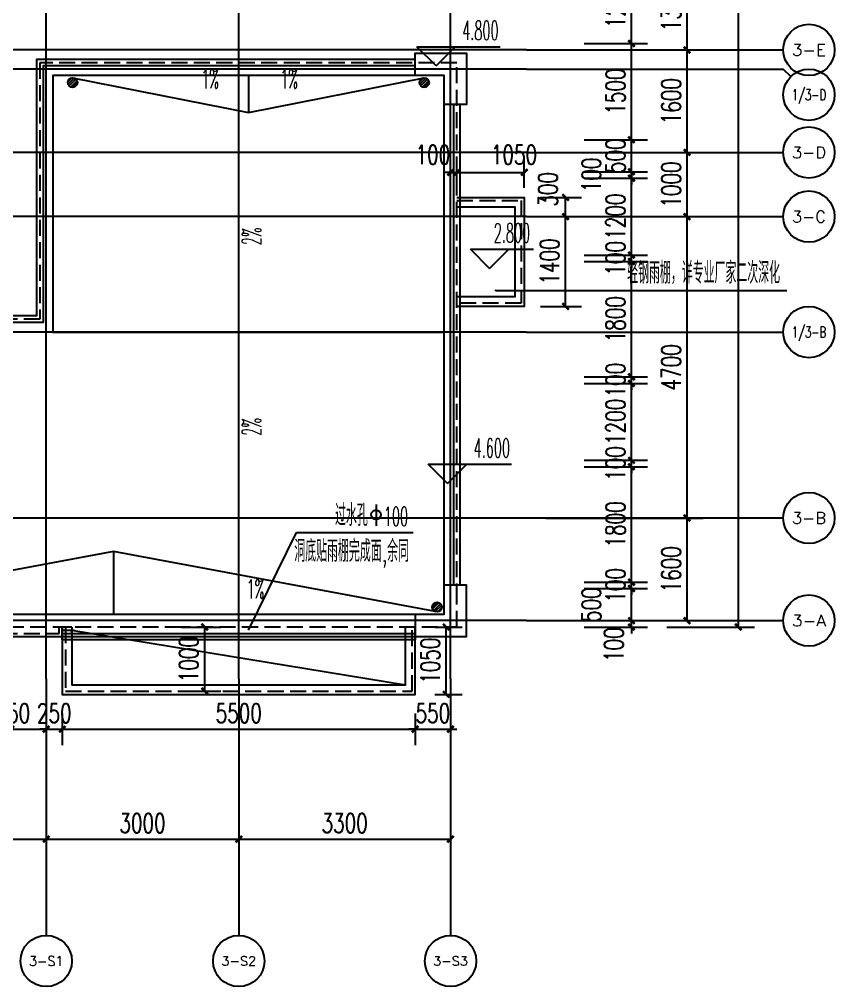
# Model space of a CAD drawing. Extents: x -59851 to 653804, y -249523 to 437614.
# Drawn here: x 7667 to 20372, y 130380 to 145464 of the extents above; entities that cross this region are included whole.
import ezdxf
from ezdxf.enums import TextEntityAlignment as Align

# ---------------------------------------------------------------- set-up
doc = ezdxf.new("R2010")
doc.units = 0
doc.header["$LTSCALE"] = 1000
doc.header["$MEASUREMENT"] = 0
doc.linetypes.add('DASH', pattern=[0.35, 0.25, -0.1])
for name, color, linetype in [('A-ROOF', 7, 'Continuous'), ('A-外装饰线脚', 7, 'Continuous'), ('A-第三道尺寸线', 105, 'Continuous'), ('A-雨棚', 153, 'Continuous'), ('AXIS', 3, 'Continuous'), ('AXIS_TEXT', 7, 'Continuous'), ('DIM_ELEV', 3, 'Continuous'), ('DIM_LEAD', 3, 'Continuous'), ('DIM_SYMB', 3, 'Continuous'), ('DOTE', 16, 'Continuous'), ('NL', 5, 'Continuous'), ('PUB_TEXT', 7, 'Continuous'), ('ys', 154, 'Continuous')]:
    doc.layers.add(name, color=color, linetype=linetype)
doc.styles.add('_TCH_AXIS', font='COMPLEX', dxfattribs={"bigfont": 'GBCBIG'})
doc.styles.add('_TCH_DIM', font='SIMPLEX.shx', dxfattribs={"width": 0.7, "bigfont": 'GBCBIG.shx'})
doc.styles.add('_TCH_DIM_T3', font='SIMPLEX.shx', dxfattribs={"width": 0.705882, "bigfont": 'GBCBIG.shx'})
doc.styles.add('COMPLEX', font='COMPLEX')
doc.dimstyles.new('_TCH_ARCH&&100', dxfattribs={"dimtxt": 297.5, "dimasz": 100, "dimexe": 250, "dimexo": 300, "dimgap": 100, "dimtad": 1, "dimdec": 0, "dimzin": 0, "dimdsep": 46, "dimtxsty": '_TCH_DIM_T3', "dimblk": 'ARCHTICK', "dimcen": 0.09, "dimclrt": 7, "dimazin": 2, "dimtfac": 1, "dimtdec": 0, "dimtix": 1, "dimtmove": 2, "dimatfit": 3, "dimfxl": 0, "dimtolj": 1, "dimtzin": 0, "dimarcsym": 0})

# ---------------------------------------------------------------- blocks, each defined once
blk = doc.blocks.new('zhouxianshouceng0329')
at = {"layer": 'DOTE'}
for p, q in [((8086, 194580), (8086, 218959)), ((11086, 194580), (11086, 218959)), ((14386, 194580), (14386, 218959)), ((15572, 204388), (-10114, 204388)), ((15572, 204088), (3886, 204088)), ((15572, 202788), (-44989, 202788)), ((15572, 201788), (286, 201788)), ((15572, 199988), (3886, 199988)), ((15572, 197088), (-44989, 197088)), ((15572, 195488), (-44989, 195488))]:
    blk.add_line(p, q, dxfattribs=at)
blk = doc.blocks.new('_LV13')
at = {"color": 0}
for p, q in [((-0.07, 0.49), (-0.49, 0.07)), ((0.18, 0.47), (-0.47, -0.18)), ((0.35, 0.35), (-0.35, -0.35)), ((0.47, 0.18), (-0.18, -0.47)), ((0.49, -0.07), (0.07, -0.49))]:
    blk.add_line(p, q, dxfattribs=at)
blk.add_circle((0, 0), 0.5)
blk = doc.blocks.new('_ArchTick')
at = {"color": 0, "linetype": 'ByBlock', "const_width": 0.4}
blk.add_lwpolyline([(-0.5, -0.5), (0.5, 0.5)], dxfattribs=at)
blk = doc.blocks.new('*D1544')
at = {"layer": 'A-第三道尺寸线', "color": 0, "lineweight": -2, "transparency": 16777216}
for p, q in [((14486, 142838), (14486, 143328)), ((15536, 142838), (15536, 143328)), ((14486, 143078), (15536, 143078))]:
    blk.add_line(p, q, dxfattribs=at)
at = {"layer": 'Defpoints', "color": 0, "transparency": 16777216}
for p in [(15536, 143078), (14486, 142538), (15536, 142538)]:
    blk.add_point(p, dxfattribs=at)
at = {"layer": 'A-第三道尺寸线', "color": 0, "lineweight": -2, "transparency": 16777216, "xscale": 100, "yscale": 100, "zscale": 100, "rotation": 180}
blk.add_blockref('_ArchTick', (14486, 143078), dxfattribs=at)
at = {"layer": 'A-第三道尺寸线', "color": 0, "lineweight": -2, "transparency": 16777216, "xscale": 100, "yscale": 100, "zscale": 100}
blk.add_blockref('_ArchTick', (15536, 143078), dxfattribs=at)
at = {"layer": 'A-第三道尺寸线', "color": 7, "transparency": 16777216, "insert": (15375, 143353), "char_height": 297.5, "attachment_point": 5, "style": '_TCH_DIM_T3'}
blk.add_mtext('\\A1;1050', dxfattribs=at)
blk = doc.blocks.new('*D1545')
at = {"layer": 'A-第三道尺寸线', "color": 0, "lineweight": -2, "transparency": 16777216}
for p, q in [((14386, 142838), (14386, 143328)), ((14486, 142838), (14486, 143328)), ((14386, 143078), (14286, 143078)), ((14386, 143078), (14486, 143078)), ((14486, 143078), (14586, 143078))]:
    blk.add_line(p, q, dxfattribs=at)
at = {"layer": 'Defpoints', "color": 0, "transparency": 16777216}
for p in [(14486, 143078), (14386, 142538), (14486, 142538)]:
    blk.add_point(p, dxfattribs=at)
at = {"layer": 'A-第三道尺寸线', "color": 0, "lineweight": -2, "transparency": 16777216, "xscale": 100, "yscale": 100, "zscale": 100}
blk.add_blockref('_ArchTick', (14386, 143078), dxfattribs=at)
at = {"layer": 'A-第三道尺寸线', "color": 0, "lineweight": -2, "transparency": 16777216, "xscale": 100, "yscale": 100, "zscale": 100, "rotation": 180}
blk.add_blockref('_ArchTick', (14486, 143078), dxfattribs=at)
at = {"layer": 'A-第三道尺寸线', "color": 7, "transparency": 16777216, "insert": (14111, 143353), "char_height": 297.5, "attachment_point": 5, "style": '_TCH_DIM_T3'}
blk.add_mtext('\\A1;100', dxfattribs=at)
blk = doc.blocks.new('*D1546')
at = {"layer": 'A-第三道尺寸线', "color": 0, "lineweight": -2, "transparency": 16777216}
for p, q in [((15786, 142688), (16429, 142688)), ((16179, 142388), (16179, 142688)), ((15786, 142388), (16429, 142388))]:
    blk.add_line(p, q, dxfattribs=at)
at = {"layer": 'Defpoints', "color": 0, "transparency": 16777216}
for p in [(15486, 142688), (16179, 142688), (15486, 142388)]:
    blk.add_point(p, dxfattribs=at)
at = {"layer": 'A-第三道尺寸线', "color": 0, "lineweight": -2, "transparency": 16777216, "xscale": 100, "yscale": 100, "zscale": 100}
for p, rotation in [((16179, 142688), 90), ((16179, 142388), 270)]:
    blk.add_blockref('_ArchTick', p, dxfattribs=dict(at, rotation=rotation))
at = {"layer": 'A-第三道尺寸线', "color": 7, "transparency": 16777216, "insert": (15904, 142813), "char_height": 297.5, "attachment_point": 5, "rotation": 90, "style": '_TCH_DIM_T3'}
blk.add_mtext('\\A1;300', dxfattribs=at)
blk = doc.blocks.new('*D1547')
at = {"layer": 'A-第三道尺寸线', "color": 0, "lineweight": -2, "transparency": 16777216}
for p, q in [((15786, 142388), (16429, 142388)), ((16179, 140988), (16179, 142388)), ((15786, 140988), (16429, 140988))]:
    blk.add_line(p, q, dxfattribs=at)
at = {"layer": 'Defpoints', "color": 0, "transparency": 16777216}
for p in [(15486, 142388), (16179, 142388), (15486, 140988)]:
    blk.add_point(p, dxfattribs=at)
at = {"layer": 'A-第三道尺寸线', "color": 0, "lineweight": -2, "transparency": 16777216, "xscale": 100, "yscale": 100, "zscale": 100}
for p, rotation in [((16179, 142388), 90), ((16179, 140988), 270)]:
    blk.add_blockref('_ArchTick', p, dxfattribs=dict(at, rotation=rotation))
at = {"layer": 'A-第三道尺寸线', "color": 7, "transparency": 16777216, "insert": (15930, 141688), "char_height": 297.5, "attachment_point": 5, "rotation": 90, "style": '_TCH_DIM_T3'}
blk.add_mtext('\\A1;1400', dxfattribs=at)
blk = doc.blocks.new('*D1550')
at = {"layer": 'A-第三道尺寸线', "color": 0, "lineweight": -2, "transparency": 16777216}
for p, q in [((10186, 135988), (10805, 135988)), ((10555, 134988), (10555, 135988)), ((10186, 134988), (10805, 134988))]:
    blk.add_line(p, q, dxfattribs=at)
at = {"layer": 'Defpoints', "color": 0, "transparency": 16777216}
for p in [(9886, 135988), (10555, 135988), (9886, 134988)]:
    blk.add_point(p, dxfattribs=at)
at = {"layer": 'A-第三道尺寸线', "color": 0, "lineweight": -2, "transparency": 16777216, "xscale": 100, "yscale": 100, "zscale": 100}
for p, rotation in [((10555, 135988), 90), ((10555, 134988), 270)]:
    blk.add_blockref('_ArchTick', p, dxfattribs=dict(at, rotation=rotation))
at = {"layer": 'A-第三道尺寸线', "color": 7, "transparency": 16777216, "insert": (10307, 135488), "char_height": 297.5, "attachment_point": 5, "rotation": 90, "style": '_TCH_DIM_T3'}
blk.add_mtext('\\A1;1000', dxfattribs=at)
blk = doc.blocks.new('*D1551')
at = {"layer": 'A-第三道尺寸线', "color": 0, "lineweight": -2, "transparency": 16777216}
for p, q in [((14144, 135988), (14569, 135988)), ((14319, 134938), (14319, 135988)), ((14144, 134938), (14569, 134938))]:
    blk.add_line(p, q, dxfattribs=at)
at = {"layer": 'Defpoints', "color": 0, "transparency": 16777216}
for p in [(13844, 135988), (14319, 135988), (13844, 134938)]:
    blk.add_point(p, dxfattribs=at)
at = {"layer": 'A-第三道尺寸线', "color": 0, "lineweight": -2, "transparency": 16777216, "xscale": 100, "yscale": 100, "zscale": 100}
for p, rotation in [((14319, 135988), 90), ((14319, 134938), 270)]:
    blk.add_blockref('_ArchTick', p, dxfattribs=dict(at, rotation=rotation))
at = {"layer": 'A-第三道尺寸线', "color": 7, "transparency": 16777216, "insert": (14070, 135463), "char_height": 297.5, "attachment_point": 5, "rotation": 90, "style": '_TCH_DIM_T3'}
blk.add_mtext('\\A1;1050', dxfattribs=at)
blk = doc.blocks.new('*D1573')
at = {"layer": 'A-第三道尺寸线', "color": 0, "lineweight": -2, "transparency": 16777216}
for p, q in [((7536, 134638), (7536, 134145)), ((8086, 134638), (8086, 134145)), ((7536, 134395), (8086, 134395))]:
    blk.add_line(p, q, dxfattribs=at)
at = {"layer": 'Defpoints', "color": 0, "transparency": 16777216}
for p in [(7536, 134938), (8086, 134938), (8086, 134395)]:
    blk.add_point(p, dxfattribs=at)
at = {"layer": 'A-第三道尺寸线', "color": 0, "lineweight": -2, "transparency": 16777216, "xscale": 100, "yscale": 100, "zscale": 100, "rotation": 180}
blk.add_blockref('_ArchTick', (7536, 134395), dxfattribs=at)
at = {"layer": 'A-第三道尺寸线', "color": 0, "lineweight": -2, "transparency": 16777216, "xscale": 100, "yscale": 100, "zscale": 100}
blk.add_blockref('_ArchTick', (8086, 134395), dxfattribs=at)
at = {"layer": 'A-第三道尺寸线', "color": 7, "transparency": 16777216, "insert": (7565, 134644), "char_height": 297.5, "attachment_point": 5, "style": '_TCH_DIM_T3'}
blk.add_mtext('\\A1;550', dxfattribs=at)
blk = doc.blocks.new('*D1574')
at = {"layer": 'A-第三道尺寸线', "color": 0, "lineweight": -2, "transparency": 16777216}
for p, q in [((8086, 134638), (8086, 134145)), ((8336, 134638), (8336, 134145)), ((8086, 134395), (7986, 134395)), ((8086, 134395), (8336, 134395)), ((8336, 134395), (8436, 134395))]:
    blk.add_line(p, q, dxfattribs=at)
at = {"layer": 'Defpoints', "color": 0, "transparency": 16777216}
for p in [(8086, 134938), (8336, 134938), (8336, 134395)]:
    blk.add_point(p, dxfattribs=at)
at = {"layer": 'A-第三道尺寸线', "color": 0, "lineweight": -2, "transparency": 16777216, "xscale": 100, "yscale": 100, "zscale": 100}
blk.add_blockref('_ArchTick', (8086, 134395), dxfattribs=at)
at = {"layer": 'A-第三道尺寸线', "color": 0, "lineweight": -2, "transparency": 16777216, "xscale": 100, "yscale": 100, "zscale": 100, "rotation": 180}
blk.add_blockref('_ArchTick', (8336, 134395), dxfattribs=at)
at = {"layer": 'A-第三道尺寸线', "color": 7, "transparency": 16777216, "insert": (8211, 134644), "char_height": 297.5, "attachment_point": 5, "style": '_TCH_DIM_T3'}
blk.add_mtext('\\A1;250', dxfattribs=at)
blk = doc.blocks.new('*D1575')
at = {"layer": 'A-第三道尺寸线', "color": 0, "lineweight": -2, "transparency": 16777216}
for p, q in [((8336, 134638), (8336, 134145)), ((13836, 134638), (13836, 134145)), ((8336, 134395), (13836, 134395))]:
    blk.add_line(p, q, dxfattribs=at)
at = {"layer": 'Defpoints', "color": 0, "transparency": 16777216}
for p in [(8336, 134938), (13836, 134938), (13836, 134395)]:
    blk.add_point(p, dxfattribs=at)
at = {"layer": 'A-第三道尺寸线', "color": 0, "lineweight": -2, "transparency": 16777216, "xscale": 100, "yscale": 100, "zscale": 100, "rotation": 180}
blk.add_blockref('_ArchTick', (8336, 134395), dxfattribs=at)
at = {"layer": 'A-第三道尺寸线', "color": 0, "lineweight": -2, "transparency": 16777216, "xscale": 100, "yscale": 100, "zscale": 100}
blk.add_blockref('_ArchTick', (13836, 134395), dxfattribs=at)
at = {"layer": 'A-第三道尺寸线', "color": 7, "transparency": 16777216, "insert": (11086, 134644), "char_height": 297.5, "attachment_point": 5, "style": '_TCH_DIM_T3'}
blk.add_mtext('\\A1;5500', dxfattribs=at)
blk = doc.blocks.new('*D1576')
at = {"layer": 'A-第三道尺寸线', "color": 0, "lineweight": -2, "transparency": 16777216}
for p, q in [((13836, 134638), (13836, 134145)), ((14386, 134638), (14386, 134145)), ((13836, 134395), (13736, 134395)), ((13836, 134395), (14386, 134395)), ((14386, 134395), (14486, 134395))]:
    blk.add_line(p, q, dxfattribs=at)
at = {"layer": 'Defpoints', "color": 0, "transparency": 16777216}
for p in [(13836, 134938), (14386, 134938), (14386, 134395)]:
    blk.add_point(p, dxfattribs=at)
at = {"layer": 'A-第三道尺寸线', "color": 0, "lineweight": -2, "transparency": 16777216, "xscale": 100, "yscale": 100, "zscale": 100}
blk.add_blockref('_ArchTick', (13836, 134395), dxfattribs=at)
at = {"layer": 'A-第三道尺寸线', "color": 0, "lineweight": -2, "transparency": 16777216, "xscale": 100, "yscale": 100, "zscale": 100, "rotation": 180}
blk.add_blockref('_ArchTick', (14386, 134395), dxfattribs=at)
at = {"layer": 'A-第三道尺寸线', "color": 7, "transparency": 16777216, "insert": (14111, 134644), "char_height": 297.5, "attachment_point": 5, "style": '_TCH_DIM_T3'}
blk.add_mtext('\\A1;550', dxfattribs=at)
blk = doc.blocks.new('*D2758')
at = {"layer": 'A-第三道尺寸线', "color": 0, "lineweight": -2, "transparency": 16777216}
for p, q in [((16469, 146288), (17456, 146288)), ((17206, 145088), (17206, 146288)), ((16469, 145088), (17456, 145088))]:
    blk.add_line(p, q, dxfattribs=at)
at = {"layer": 'Defpoints', "color": 0, "transparency": 16777216}
for p in [(16169, 146288), (17206, 146288), (16169, 145088)]:
    blk.add_point(p, dxfattribs=at)
at = {"layer": 'A-第三道尺寸线', "color": 0, "lineweight": -2, "transparency": 16777216, "xscale": 100, "yscale": 100, "zscale": 100}
for p, rotation in [((17206, 146288), 90), ((17206, 145088), 270)]:
    blk.add_blockref('_ArchTick', p, dxfattribs=dict(at, rotation=rotation))
at = {"layer": 'A-第三道尺寸线', "color": 7, "transparency": 16777216, "insert": (16957, 145688), "char_height": 297.5, "attachment_point": 5, "rotation": 90, "style": '_TCH_DIM_T3'}
blk.add_mtext('\\A1;1200', dxfattribs=at)
blk = doc.blocks.new('*D2759')
at = {"layer": 'A-第三道尺寸线', "color": 0, "lineweight": -2, "transparency": 16777216}
for p, q in [((16469, 145088), (17456, 145088)), ((17206, 143588), (17206, 145088)), ((16469, 143588), (17456, 143588))]:
    blk.add_line(p, q, dxfattribs=at)
at = {"layer": 'Defpoints', "color": 0, "transparency": 16777216}
for p in [(16169, 145088), (17206, 145088), (16169, 143588)]:
    blk.add_point(p, dxfattribs=at)
at = {"layer": 'A-第三道尺寸线', "color": 0, "lineweight": -2, "transparency": 16777216, "xscale": 100, "yscale": 100, "zscale": 100}
for p, rotation in [((17206, 145088), 90), ((17206, 143588), 270)]:
    blk.add_blockref('_ArchTick', p, dxfattribs=dict(at, rotation=rotation))
at = {"layer": 'A-第三道尺寸线', "color": 7, "transparency": 16777216, "insert": (16957, 144338), "char_height": 297.5, "attachment_point": 5, "rotation": 90, "style": '_TCH_DIM_T3'}
blk.add_mtext('\\A1;1500', dxfattribs=at)
blk = doc.blocks.new('*D2760')
at = {"layer": 'A-第三道尺寸线', "color": 0, "lineweight": -2, "transparency": 16777216}
for p, q in [((17206, 143588), (17206, 143688)), ((16469, 143588), (17456, 143588)), ((17206, 143088), (17206, 143588)), ((16469, 143088), (17456, 143088)), ((17206, 143088), (17206, 142988))]:
    blk.add_line(p, q, dxfattribs=at)
at = {"layer": 'Defpoints', "color": 0, "transparency": 16777216}
for p in [(16169, 143588), (17206, 143588), (16169, 143088)]:
    blk.add_point(p, dxfattribs=at)
at = {"layer": 'A-第三道尺寸线', "color": 0, "lineweight": -2, "transparency": 16777216, "xscale": 100, "yscale": 100, "zscale": 100}
for p, rotation in [((17206, 143588), 270), ((17206, 143088), 90)]:
    blk.add_blockref('_ArchTick', p, dxfattribs=dict(at, rotation=rotation))
at = {"layer": 'A-第三道尺寸线', "color": 7, "transparency": 16777216, "insert": (16957, 143338), "char_height": 297.5, "attachment_point": 5, "rotation": 90, "style": '_TCH_DIM_T3'}
blk.add_mtext('\\A1;500', dxfattribs=at)
blk = doc.blocks.new('*D2761')
at = {"layer": 'A-第三道尺寸线', "color": 0, "lineweight": -2, "transparency": 16777216}
for p, q in [((17206, 143088), (17206, 143188)), ((16469, 143088), (17456, 143088)), ((17206, 142988), (17206, 143088)), ((16469, 142988), (17456, 142988)), ((17206, 142988), (17206, 142888))]:
    blk.add_line(p, q, dxfattribs=at)
at = {"layer": 'Defpoints', "color": 0, "transparency": 16777216}
for p in [(16169, 143088), (17206, 143088), (16169, 142988)]:
    blk.add_point(p, dxfattribs=at)
at = {"layer": 'A-第三道尺寸线', "color": 0, "lineweight": -2, "transparency": 16777216, "xscale": 100, "yscale": 100, "zscale": 100}
for p, rotation in [((17206, 143088), 270), ((17206, 142988), 90)]:
    blk.add_blockref('_ArchTick', p, dxfattribs=dict(at, rotation=rotation))
at = {"layer": 'A-第三道尺寸线', "color": 7, "transparency": 16777216, "insert": (16581, 143038), "char_height": 297.5, "attachment_point": 5, "rotation": 90, "style": '_TCH_DIM_T3'}
blk.add_mtext('\\A1;100', dxfattribs=at)
blk = doc.blocks.new('*D2762')
at = {"layer": 'A-第三道尺寸线', "color": 0, "lineweight": -2, "transparency": 16777216}
for p, q in [((16469, 142988), (17456, 142988)), ((17206, 141788), (17206, 142988)), ((16469, 141788), (17456, 141788))]:
    blk.add_line(p, q, dxfattribs=at)
at = {"layer": 'Defpoints', "color": 0, "transparency": 16777216}
for p in [(16169, 142988), (17206, 142988), (16169, 141788)]:
    blk.add_point(p, dxfattribs=at)
at = {"layer": 'A-第三道尺寸线', "color": 0, "lineweight": -2, "transparency": 16777216, "xscale": 100, "yscale": 100, "zscale": 100}
for p, rotation in [((17206, 142988), 90), ((17206, 141788), 270)]:
    blk.add_blockref('_ArchTick', p, dxfattribs=dict(at, rotation=rotation))
at = {"layer": 'A-第三道尺寸线', "color": 7, "transparency": 16777216, "insert": (16957, 142388), "char_height": 297.5, "attachment_point": 5, "rotation": 90, "style": '_TCH_DIM_T3'}
blk.add_mtext('\\A1;1200', dxfattribs=at)
blk = doc.blocks.new('*D2763')
at = {"layer": 'A-第三道尺寸线', "color": 0, "lineweight": -2, "transparency": 16777216}
for p, q in [((17206, 141788), (17206, 141888)), ((16469, 141788), (17456, 141788)), ((16469, 141688), (17456, 141688)), ((17206, 141688), (17206, 141788)), ((17206, 141688), (17206, 141588))]:
    blk.add_line(p, q, dxfattribs=at)
at = {"layer": 'Defpoints', "color": 0, "transparency": 16777216}
for p in [(16169, 141788), (16169, 141688), (17206, 141788)]:
    blk.add_point(p, dxfattribs=at)
at = {"layer": 'A-第三道尺寸线', "color": 0, "lineweight": -2, "transparency": 16777216, "xscale": 100, "yscale": 100, "zscale": 100}
for p, rotation in [((17206, 141788), 270), ((17206, 141688), 90)]:
    blk.add_blockref('_ArchTick', p, dxfattribs=dict(at, rotation=rotation))
at = {"layer": 'A-第三道尺寸线', "color": 7, "transparency": 16777216, "insert": (16957, 141738), "char_height": 297.5, "attachment_point": 5, "rotation": 90, "style": '_TCH_DIM_T3'}
blk.add_mtext('\\A1;100', dxfattribs=at)
blk = doc.blocks.new('*D2764')
at = {"layer": 'A-第三道尺寸线', "color": 0, "lineweight": -2, "transparency": 16777216}
for p, q in [((16469, 141688), (17456, 141688)), ((17206, 139888), (17206, 141688)), ((16469, 139888), (17456, 139888))]:
    blk.add_line(p, q, dxfattribs=at)
at = {"layer": 'Defpoints', "color": 0, "transparency": 16777216}
for p in [(16169, 141688), (17206, 141688), (16169, 139888)]:
    blk.add_point(p, dxfattribs=at)
at = {"layer": 'A-第三道尺寸线', "color": 0, "lineweight": -2, "transparency": 16777216, "xscale": 100, "yscale": 100, "zscale": 100}
for p, rotation in [((17206, 141688), 90), ((17206, 139888), 270)]:
    blk.add_blockref('_ArchTick', p, dxfattribs=dict(at, rotation=rotation))
at = {"layer": 'A-第三道尺寸线', "color": 7, "transparency": 16777216, "insert": (16957, 140788), "char_height": 297.5, "attachment_point": 5, "rotation": 90, "style": '_TCH_DIM_T3'}
blk.add_mtext('\\A1;1800', dxfattribs=at)
blk = doc.blocks.new('*D2765')
at = {"layer": 'A-第三道尺寸线', "color": 0, "lineweight": -2, "transparency": 16777216}
for p, q in [((17206, 139888), (17206, 139988)), ((16469, 139888), (17456, 139888)), ((17206, 139788), (17206, 139888)), ((16469, 139788), (17456, 139788)), ((17206, 139788), (17206, 139688))]:
    blk.add_line(p, q, dxfattribs=at)
at = {"layer": 'Defpoints', "color": 0, "transparency": 16777216}
for p in [(16169, 139888), (17206, 139888), (16169, 139788)]:
    blk.add_point(p, dxfattribs=at)
at = {"layer": 'A-第三道尺寸线', "color": 0, "lineweight": -2, "transparency": 16777216, "xscale": 100, "yscale": 100, "zscale": 100}
for p, rotation in [((17206, 139888), 270), ((17206, 139788), 90)]:
    blk.add_blockref('_ArchTick', p, dxfattribs=dict(at, rotation=rotation))
at = {"layer": 'A-第三道尺寸线', "color": 7, "transparency": 16777216, "insert": (16957, 139838), "char_height": 297.5, "attachment_point": 5, "rotation": 90, "style": '_TCH_DIM_T3'}
blk.add_mtext('\\A1;100', dxfattribs=at)
blk = doc.blocks.new('*D2766')
at = {"layer": 'A-第三道尺寸线', "color": 0, "lineweight": -2, "transparency": 16777216}
for p, q in [((16469, 139788), (17456, 139788)), ((17206, 138588), (17206, 139788)), ((16469, 138588), (17456, 138588))]:
    blk.add_line(p, q, dxfattribs=at)
at = {"layer": 'Defpoints', "color": 0, "transparency": 16777216}
for p in [(16169, 139788), (17206, 139788), (16169, 138588)]:
    blk.add_point(p, dxfattribs=at)
at = {"layer": 'A-第三道尺寸线', "color": 0, "lineweight": -2, "transparency": 16777216, "xscale": 100, "yscale": 100, "zscale": 100}
for p, rotation in [((17206, 139788), 90), ((17206, 138588), 270)]:
    blk.add_blockref('_ArchTick', p, dxfattribs=dict(at, rotation=rotation))
at = {"layer": 'A-第三道尺寸线', "color": 7, "transparency": 16777216, "insert": (16957, 139188), "char_height": 297.5, "attachment_point": 5, "rotation": 90, "style": '_TCH_DIM_T3'}
blk.add_mtext('\\A1;1200', dxfattribs=at)
blk = doc.blocks.new('*D2767')
at = {"layer": 'A-第三道尺寸线', "color": 0, "lineweight": -2, "transparency": 16777216}
for p, q in [((17206, 138588), (17206, 138688)), ((16469, 138588), (17456, 138588)), ((16469, 138488), (17456, 138488)), ((17206, 138488), (17206, 138588)), ((17206, 138488), (17206, 138388))]:
    blk.add_line(p, q, dxfattribs=at)
at = {"layer": 'Defpoints', "color": 0, "transparency": 16777216}
for p in [(16169, 138588), (16169, 138488), (17206, 138588)]:
    blk.add_point(p, dxfattribs=at)
at = {"layer": 'A-第三道尺寸线', "color": 0, "lineweight": -2, "transparency": 16777216, "xscale": 100, "yscale": 100, "zscale": 100}
for p, rotation in [((17206, 138588), 270), ((17206, 138488), 90)]:
    blk.add_blockref('_ArchTick', p, dxfattribs=dict(at, rotation=rotation))
at = {"layer": 'A-第三道尺寸线', "color": 7, "transparency": 16777216, "insert": (16957, 138538), "char_height": 297.5, "attachment_point": 5, "rotation": 90, "style": '_TCH_DIM_T3'}
blk.add_mtext('\\A1;100', dxfattribs=at)
blk = doc.blocks.new('*D2768')
at = {"layer": 'A-第三道尺寸线', "color": 0, "lineweight": -2, "transparency": 16777216}
for p, q in [((16469, 138488), (17456, 138488)), ((17206, 136688), (17206, 138488)), ((16469, 136688), (17456, 136688))]:
    blk.add_line(p, q, dxfattribs=at)
at = {"layer": 'Defpoints', "color": 0, "transparency": 16777216}
for p in [(16169, 138488), (17206, 138488), (16169, 136688)]:
    blk.add_point(p, dxfattribs=at)
at = {"layer": 'A-第三道尺寸线', "color": 0, "lineweight": -2, "transparency": 16777216, "xscale": 100, "yscale": 100, "zscale": 100}
for p, rotation in [((17206, 138488), 90), ((17206, 136688), 270)]:
    blk.add_blockref('_ArchTick', p, dxfattribs=dict(at, rotation=rotation))
at = {"layer": 'A-第三道尺寸线', "color": 7, "transparency": 16777216, "insert": (16957, 137588), "char_height": 297.5, "attachment_point": 5, "rotation": 90, "style": '_TCH_DIM_T3'}
blk.add_mtext('\\A1;1800', dxfattribs=at)
blk = doc.blocks.new('*D2769')
at = {"layer": 'A-第三道尺寸线', "color": 0, "lineweight": -2, "transparency": 16777216}
for p, q in [((16469, 136688), (17456, 136688)), ((17206, 136688), (17206, 136788)), ((17206, 136588), (17206, 136688)), ((16469, 136588), (17456, 136588)), ((17206, 136588), (17206, 136488))]:
    blk.add_line(p, q, dxfattribs=at)
at = {"layer": 'Defpoints', "color": 0, "transparency": 16777216}
for p in [(16169, 136688), (17206, 136688), (16169, 136588)]:
    blk.add_point(p, dxfattribs=at)
at = {"layer": 'A-第三道尺寸线', "color": 0, "lineweight": -2, "transparency": 16777216, "xscale": 100, "yscale": 100, "zscale": 100}
for p, rotation in [((17206, 136688), 270), ((17206, 136588), 90)]:
    blk.add_blockref('_ArchTick', p, dxfattribs=dict(at, rotation=rotation))
at = {"layer": 'A-第三道尺寸线', "color": 7, "transparency": 16777216, "insert": (16957, 136638), "char_height": 297.5, "attachment_point": 5, "rotation": 90, "style": '_TCH_DIM_T3'}
blk.add_mtext('\\A1;100', dxfattribs=at)
blk = doc.blocks.new('*D2770')
at = {"layer": 'A-第三道尺寸线', "color": 0, "lineweight": -2, "transparency": 16777216}
for p, q in [((16469, 136588), (17456, 136588)), ((17206, 136088), (17206, 136588)), ((16469, 136088), (17456, 136088))]:
    blk.add_line(p, q, dxfattribs=at)
at = {"layer": 'Defpoints', "color": 0, "transparency": 16777216}
for p in [(16169, 136588), (17206, 136588), (16169, 136088)]:
    blk.add_point(p, dxfattribs=at)
at = {"layer": 'A-第三道尺寸线', "color": 0, "lineweight": -2, "transparency": 16777216, "xscale": 100, "yscale": 100, "zscale": 100}
for p, rotation in [((17206, 136588), 90), ((17206, 136088), 270)]:
    blk.add_blockref('_ArchTick', p, dxfattribs=dict(at, rotation=rotation))
at = {"layer": 'A-第三道尺寸线', "color": 7, "transparency": 16777216, "insert": (16581, 136338), "char_height": 297.5, "attachment_point": 5, "rotation": 90, "style": '_TCH_DIM_T3'}
blk.add_mtext('\\A1;500', dxfattribs=at)
blk = doc.blocks.new('*D2771')
at = {"layer": 'A-第三道尺寸线', "color": 0, "lineweight": -2, "transparency": 16777216}
for p, q in [((16469, 136088), (17456, 136088)), ((17206, 136088), (17206, 136188)), ((17206, 135988), (17206, 136088)), ((16469, 135988), (17456, 135988)), ((17206, 135988), (17206, 135888))]:
    blk.add_line(p, q, dxfattribs=at)
at = {"layer": 'Defpoints', "color": 0, "transparency": 16777216}
for p in [(16169, 136088), (17206, 136088), (16169, 135988)]:
    blk.add_point(p, dxfattribs=at)
at = {"layer": 'A-第三道尺寸线', "color": 0, "lineweight": -2, "transparency": 16777216, "xscale": 100, "yscale": 100, "zscale": 100}
for p, rotation in [((17206, 136088), 270), ((17206, 135988), 90)]:
    blk.add_blockref('_ArchTick', p, dxfattribs=dict(at, rotation=rotation))
at = {"layer": 'A-第三道尺寸线', "color": 7, "transparency": 16777216, "insert": (16931, 135713), "char_height": 297.5, "attachment_point": 5, "rotation": 90, "style": '_TCH_DIM_T3'}
blk.add_mtext('\\A1;100', dxfattribs=at)
blk = doc.blocks.new('*D2955')
at = {"layer": 'AXIS', "color": 0, "lineweight": -2, "transparency": 16777216}
for p, q in [((15872, 137688), (18322, 137688)), ((18072, 136088), (18072, 137688)), ((15872, 136088), (18322, 136088))]:
    blk.add_line(p, q, dxfattribs=at)
at = {"layer": 'Defpoints', "color": 0, "transparency": 16777216}
for p in [(15572, 137688), (18072, 137688), (15572, 136088)]:
    blk.add_point(p, dxfattribs=at)
at = {"layer": 'AXIS', "color": 0, "lineweight": -2, "transparency": 16777216, "xscale": 100, "yscale": 100, "zscale": 100}
for p, rotation in [((18072, 137688), 90), ((18072, 136088), 270)]:
    blk.add_blockref('_ArchTick', p, dxfattribs=dict(at, rotation=rotation))
at = {"layer": 'AXIS', "color": 7, "transparency": 16777216, "insert": (17824, 136888), "char_height": 297.5, "attachment_point": 5, "rotation": 90, "style": '_TCH_DIM_T3'}
blk.add_mtext('\\A1;1600', dxfattribs=at)
blk = doc.blocks.new('*D2956')
at = {"layer": 'AXIS', "color": 0, "lineweight": -2, "transparency": 16777216}
for p, q in [((15872, 142388), (18322, 142388)), ((18072, 137688), (18072, 142388)), ((15872, 137688), (18322, 137688))]:
    blk.add_line(p, q, dxfattribs=at)
at = {"layer": 'Defpoints', "color": 0, "transparency": 16777216}
for p in [(15572, 142388), (18072, 142388), (15572, 137688)]:
    blk.add_point(p, dxfattribs=at)
at = {"layer": 'AXIS', "color": 0, "lineweight": -2, "transparency": 16777216, "xscale": 100, "yscale": 100, "zscale": 100}
for p, rotation in [((18072, 142388), 90), ((18072, 137688), 270)]:
    blk.add_blockref('_ArchTick', p, dxfattribs=dict(at, rotation=rotation))
at = {"layer": 'AXIS', "color": 7, "transparency": 16777216, "insert": (17824, 140038), "char_height": 297.5, "attachment_point": 5, "rotation": 90, "style": '_TCH_DIM_T3'}
blk.add_mtext('\\A1;4700', dxfattribs=at)
blk = doc.blocks.new('*D2957')
at = {"layer": 'AXIS', "color": 0, "lineweight": -2, "transparency": 16777216}
for p, q in [((15872, 143388), (18322, 143388)), ((18072, 142388), (18072, 143388)), ((15872, 142388), (18322, 142388))]:
    blk.add_line(p, q, dxfattribs=at)
at = {"layer": 'Defpoints', "color": 0, "transparency": 16777216}
for p in [(15572, 143388), (18072, 143388), (15572, 142388)]:
    blk.add_point(p, dxfattribs=at)
at = {"layer": 'AXIS', "color": 0, "lineweight": -2, "transparency": 16777216, "xscale": 100, "yscale": 100, "zscale": 100}
for p, rotation in [((18072, 143388), 90), ((18072, 142388), 270)]:
    blk.add_blockref('_ArchTick', p, dxfattribs=dict(at, rotation=rotation))
at = {"layer": 'AXIS', "color": 7, "transparency": 16777216, "insert": (17824, 142888), "char_height": 297.5, "attachment_point": 5, "rotation": 90, "style": '_TCH_DIM_T3'}
blk.add_mtext('\\A1;1000', dxfattribs=at)
blk = doc.blocks.new('*D2958')
at = {"layer": 'AXIS', "color": 0, "lineweight": -2, "transparency": 16777216}
for p, q in [((15872, 144988), (18322, 144988)), ((18072, 143388), (18072, 144988)), ((15872, 143388), (18322, 143388))]:
    blk.add_line(p, q, dxfattribs=at)
at = {"layer": 'Defpoints', "color": 0, "transparency": 16777216}
for p in [(15572, 144988), (18072, 144988), (15572, 143388)]:
    blk.add_point(p, dxfattribs=at)
at = {"layer": 'AXIS', "color": 0, "lineweight": -2, "transparency": 16777216, "xscale": 100, "yscale": 100, "zscale": 100}
for p, rotation in [((18072, 144988), 90), ((18072, 143388), 270)]:
    blk.add_blockref('_ArchTick', p, dxfattribs=dict(at, rotation=rotation))
at = {"layer": 'AXIS', "color": 7, "transparency": 16777216, "insert": (17824, 144188), "char_height": 297.5, "attachment_point": 5, "rotation": 90, "style": '_TCH_DIM_T3'}
blk.add_mtext('\\A1;1600', dxfattribs=at)
blk = doc.blocks.new('*D2959')
at = {"layer": 'AXIS', "color": 0, "lineweight": -2, "transparency": 16777216}
for p, q in [((15872, 146288), (18322, 146288)), ((18072, 144988), (18072, 146288)), ((15872, 144988), (18322, 144988))]:
    blk.add_line(p, q, dxfattribs=at)
at = {"layer": 'Defpoints', "color": 0, "transparency": 16777216}
for p in [(15572, 146288), (18072, 146288), (15572, 144988)]:
    blk.add_point(p, dxfattribs=at)
at = {"layer": 'AXIS', "color": 0, "lineweight": -2, "transparency": 16777216, "xscale": 100, "yscale": 100, "zscale": 100}
for p, rotation in [((18072, 146288), 90), ((18072, 144988), 270)]:
    blk.add_blockref('_ArchTick', p, dxfattribs=dict(at, rotation=rotation))
at = {"layer": 'AXIS', "color": 7, "transparency": 16777216, "insert": (17824, 145638), "char_height": 297.5, "attachment_point": 5, "rotation": 90, "style": '_TCH_DIM_T3'}
blk.add_mtext('\\A1;1300', dxfattribs=at)
blk = doc.blocks.new('*D2968')
at = {"layer": 'AXIS', "color": 0, "lineweight": -2, "transparency": 16777216}
for p, q in [((17756, 157888), (19122, 157888)), ((18872, 135988), (18872, 157888)), ((17756, 135988), (19122, 135988))]:
    blk.add_line(p, q, dxfattribs=at)
at = {"layer": 'Defpoints', "color": 0, "transparency": 16777216}
for p in [(17456, 157888), (18872, 157888), (17456, 135988)]:
    blk.add_point(p, dxfattribs=at)
at = {"layer": 'AXIS', "color": 0, "lineweight": -2, "transparency": 16777216, "xscale": 100, "yscale": 100, "zscale": 100}
for p, rotation in [((18872, 157888), 90), ((18872, 135988), 270)]:
    blk.add_blockref('_ArchTick', p, dxfattribs=dict(at, rotation=rotation))
at = {"layer": 'AXIS', "color": 7, "transparency": 16777216, "insert": (18624, 146938), "char_height": 297.5, "attachment_point": 5, "rotation": 90, "style": '_TCH_DIM_T3'}
blk.add_mtext('\\A1;21900', dxfattribs=at)
blk = doc.blocks.new('*D3016')
at = {"layer": 'AXIS', "color": 0, "lineweight": -2, "transparency": 16777216}
for p, q in [((3886, 134880), (3886, 132430)), ((8086, 134880), (8086, 132430)), ((3886, 132680), (8086, 132680))]:
    blk.add_line(p, q, dxfattribs=at)
at = {"layer": 'Defpoints', "color": 0, "transparency": 16777216}
for p in [(3886, 135180), (8086, 135180), (8086, 132680)]:
    blk.add_point(p, dxfattribs=at)
at = {"layer": 'AXIS', "color": 0, "lineweight": -2, "transparency": 16777216, "xscale": 100, "yscale": 100, "zscale": 100, "rotation": 180}
blk.add_blockref('_ArchTick', (3886, 132680), dxfattribs=at)
at = {"layer": 'AXIS', "color": 0, "lineweight": -2, "transparency": 16777216, "xscale": 100, "yscale": 100, "zscale": 100}
blk.add_blockref('_ArchTick', (8086, 132680), dxfattribs=at)
at = {"layer": 'AXIS', "color": 7, "transparency": 16777216, "insert": (5986, 132929), "char_height": 297.5, "attachment_point": 5, "style": '_TCH_DIM_T3'}
blk.add_mtext('\\A1;4200', dxfattribs=at)
blk = doc.blocks.new('*D3017')
at = {"layer": 'AXIS', "color": 0, "lineweight": -2, "transparency": 16777216}
for p, q in [((8086, 134880), (8086, 132430)), ((11086, 134880), (11086, 132430)), ((8086, 132680), (11086, 132680))]:
    blk.add_line(p, q, dxfattribs=at)
at = {"layer": 'Defpoints', "color": 0, "transparency": 16777216}
for p in [(8086, 135180), (11086, 135180), (11086, 132680)]:
    blk.add_point(p, dxfattribs=at)
at = {"layer": 'AXIS', "color": 0, "lineweight": -2, "transparency": 16777216, "xscale": 100, "yscale": 100, "zscale": 100, "rotation": 180}
blk.add_blockref('_ArchTick', (8086, 132680), dxfattribs=at)
at = {"layer": 'AXIS', "color": 0, "lineweight": -2, "transparency": 16777216, "xscale": 100, "yscale": 100, "zscale": 100}
blk.add_blockref('_ArchTick', (11086, 132680), dxfattribs=at)
at = {"layer": 'AXIS', "color": 7, "transparency": 16777216, "insert": (9586, 132929), "char_height": 297.5, "attachment_point": 5, "style": '_TCH_DIM_T3'}
blk.add_mtext('\\A1;3000', dxfattribs=at)
blk = doc.blocks.new('*D3018')
at = {"layer": 'AXIS', "color": 0, "lineweight": -2, "transparency": 16777216}
for p, q in [((11086, 134880), (11086, 132430)), ((14386, 134880), (14386, 132430)), ((11086, 132680), (14386, 132680))]:
    blk.add_line(p, q, dxfattribs=at)
at = {"layer": 'Defpoints', "color": 0, "transparency": 16777216}
for p in [(11086, 135180), (14386, 135180), (14386, 132680)]:
    blk.add_point(p, dxfattribs=at)
at = {"layer": 'AXIS', "color": 0, "lineweight": -2, "transparency": 16777216, "xscale": 100, "yscale": 100, "zscale": 100, "rotation": 180}
blk.add_blockref('_ArchTick', (11086, 132680), dxfattribs=at)
at = {"layer": 'AXIS', "color": 0, "lineweight": -2, "transparency": 16777216, "xscale": 100, "yscale": 100, "zscale": 100}
blk.add_blockref('_ArchTick', (14386, 132680), dxfattribs=at)
at = {"layer": 'AXIS', "color": 7, "transparency": 16777216, "insert": (12736, 132929), "char_height": 297.5, "attachment_point": 5, "style": '_TCH_DIM_T3'}
blk.add_mtext('\\A1;3300', dxfattribs=at)
blk = doc.blocks.new('_AXISO')
blk.add_circle((0, 0), 0.5)
at = {"layer": 'AXIS_TEXT', "style": 'COMPLEX', "width": 1.041667}
blk.add_attdef('A', text='', height=0.56, dxfattribs=at).set_placement((-0.25, -0.28), (0.25, -0.28), align=Align.FIT)
blk = doc.blocks.new('rqwerqwrqq')
for points in [[(-121544, 250711), (-121544, 251061), (-120744, 251061), (-120744, 250261), (-121094, 250261), (-121094, 250261), (-121094, 250261)], [(-121544, 242311), (-121544, 241961), (-120744, 241961), (-120744, 242761), (-121094, 242761), (-121094, 242761), (-121094, 242761)]]:
    blk.add_lwpolyline(points)
at = {"layer": 'A-ROOF'}
blk.add_line((-127044, 241960), (-121544, 241961), dxfattribs=at)
for points in [[(-121544, 250961), (-127444, 250961), (-127444, 246961), (-130794, 246961)], [(-121544, 250861), (-127344, 250861), (-127344, 246861), (-130794, 246861)], [(-131394, 242311), (-121094, 242311), (-121094, 250711), (-127194, 250711), (-127194, 246711), (-130794, 246711)], [(-120944, 242761), (-120944, 250261)], [(-120844, 242761), (-120844, 250261)]]:
    blk.add_lwpolyline(points, dxfattribs=at)
at = {"layer": 'A-ROOF', "linetype": 'DASH'}
for points in [[(-120894, 242539), (-120894, 250911), (-127394, 250911), (-127394, 246911), (-130794, 246911)], [(-125294, 242111), (-120894, 242111), (-120894, 242539)], [(-131394, 242111), (-125294, 242111)]]:
    blk.add_lwpolyline(points, dxfattribs=at)
at = {"layer": 'A-ROOF'}
blk.add_lwpolyline([(-127044, 242010), (-121544, 242011), (-121544, 241911), (-127044, 241910)], close=True, dxfattribs=at)
at = {"layer": 'A-外装饰线脚'}
blk.add_lwpolyline([(-127844, 242111), (-127844, 241961), (-127044, 241961), (-127044, 242111)], dxfattribs=at)
at = {"layer": 'DIM_ELEV'}
for p, q in [((-121220, 250860), (-121520, 251160)), ((-121520, 251160), (-120222, 251160)), ((-121220, 250860), (-120920, 251160)), ((-121042, 244348), (-121342, 244648)), ((-121342, 244648), (-120044, 244648)), ((-121042, 244348), (-120742, 244648))]:
    blk.add_line(p, q, dxfattribs=at)
at = {"layer": 'PUB_TEXT', "style": '_TCH_DIM', "width": 0.494118}
for s, p in [('4.800', (-120812, 251265)), ('4.600', (-120634, 244753))]:
    blk.add_text(s, height=297.5, dxfattribs=at).set_placement(p)
blk = doc.blocks.new('100guoshuidong')
at = {"layer": 'DOTE'}
blk.add_lwpolyline([(-43151, 167758), (-42975, 167758)], dxfattribs=at)
at = {"layer": 'ys', "linetype": 'DASH', "ltscale": 0.25}
blk.add_lwpolyline([(-43114, 167808), (-43114, 167708), (-43014, 167708), (-43014, 167808)], close=True, dxfattribs=at)

msp = doc.modelspace()

# ---------------------------------------------------------------- linework, layer by layer
at = {"layer": 'A-ROOF', "linetype": 'DASH'}
msp.add_lwpolyline([(7386.3, 135988.3), (7386.3, 135888.3), (8286.3, 135888.3), (8286.3, 135988.3)], dxfattribs=at)
at = {"layer": 'A-雨棚'}
for points in [[(14486.3, 142688.3), (15536.3, 142688.3), (15536.3, 140988.3), (14486.3, 140988.3)], [(14486.3, 142538.3), (15386.3, 142538.3), (15386.3, 141138.3), (14486.3, 141138.3)], [(8336.3, 135988.3), (8336.3, 134938.3), (13836.3, 134938.3), (13836.3, 135988.3)], [(8486.3, 135988.3), (8486.3, 135088.3), (13686.3, 135088.3), (13686.3, 135988.3)]]:
    msp.add_lwpolyline(points, dxfattribs=at)
at = {"layer": 'A-雨棚', "linetype": 'DASH'}
for points in [[(14486.3, 142638.3), (15486.3, 142638.3), (15486.3, 141038.3), (14486.3, 141038.3)], [(8386.3, 135988.3), (8386.3, 134988.3), (13786.3, 134988.3), (13786.3, 135988.3)]]:
    msp.add_lwpolyline(points, dxfattribs=at)
at = {"layer": 'AXIS'}
for p, q in [((15572.3, 144988.3), (19572.3, 144988.3)), ((15572.3, 144688.3), (19572.3, 144688.3)), ((19689.5, 144571.2), (19572.3, 144688.3)), ((15572.3, 143388.3), (19572.3, 143388.3)), ((15572.3, 142388.3), (19572.3, 142388.3)), ((15572.3, 140588.3), (19572.3, 140588.3)), ((15572.3, 137688.3), (19572.3, 137688.3)), ((15572.3, 136088.3), (19572.3, 136088.3)), ((8086.3, 135180), (8086.3, 131180)), ((11086.3, 135180), (11086.3, 131180)), ((14386.3, 135180), (14386.3, 131180))]:
    msp.add_line(p, q, dxfattribs=at)
at = {"layer": 'DIM_ELEV'}
for p, q in [((14995.2, 141580.1), (14695.2, 141880.1)), ((14695.2, 141880.1), (15678, 141880.1)), ((14995.2, 141580.1), (15295.2, 141880.1))]:
    msp.add_line(p, q, dxfattribs=at)
at = {"layer": 'DIM_LEAD'}
for p, q in [((15086.3, 141238.3), (15454.5, 141238.3)), ((15454.5, 141238.3), (19626.5, 141238.3)), ((11236.9, 135938.3), (11988.3, 137459.7)), ((11988.3, 137459.7), (13802.4, 137459.7))]:
    msp.add_line(p, q, dxfattribs=at)
at = {"layer": 'DIM_LEAD', "const_width": 13.3}
msp.add_lwpolyline([(15079.6, 141238.3, 1), (15093, 141238.3, 1)], format="xyb", close=True, dxfattribs=at)
at = {"layer": 'DIM_SYMB'}
for points in [[(10908.7, 144280.1, 0, 0, 0), (10415.6, 144280.1, 80, 0, 0), (10115.6, 144280.1, 0, 0, 0)], [(11563.9, 144280.1, 0, 0, 0), (12057, 144280.1, 80, 0, 0), (12357, 144280.1, 0, 0, 0)], [(11539.6, 141786.9, 0, 0, 0), (11539.6, 142280, 80, 0, 0), (11539.6, 142580, 0, 0, 0)], [(11539.6, 139389.8, 0, 0, 0), (11539.6, 138896.7, 80, 0, 0), (11539.6, 138596.7, 0, 0, 0)], [(11040.1, 136326.8, 0, 0, 0), (11533.2, 136326.8, 80, 0, 0), (11833.2, 136326.8, 0, 0, 0)], [(9132.1, 135142.3, 0, 0, 0), (9132.1, 135352.9, 80, 0, 0), (9132.1, 135652.9, 0, 0, 0)]]:
    msp.add_lwpolyline(points, format="xyseb", dxfattribs=at)
at = {"layer": 'PUB_TEXT'}
msp.add_line((13224.9, 137897.2), (13224.9, 137564.7), dxfattribs=at)
msp.add_circle((13224.9, 137739.7), 73.5, dxfattribs=at)
at = {"layer": 'ys'}
for points in [[(8496.3, 144553.3), (11236.3, 144013.1), (13976.3, 144553.3)], [(11236.3, 144588.3), (11236.3, 144013.1)], [(8186.3, 140588.3), (14286.3, 140588.3)], [(14176.3, 136223.3), (9136.3, 137165.9), (4096.3, 136223.3)], [(9136.3, 137165.9), (9136.3, 136188.3)], [(8486.3, 135938.3), (13686.3, 135088.3)]]:
    msp.add_lwpolyline(points, dxfattribs=at)

# ---------------------------------------------------------------- block references
for name, p in [('zhouxianshouceng0329', (0, -59400)), ('rqwerqwrqq', (135380.5, -106122.2)), ('100guoshuidong', (51500, -31819.6))]:
    msp.add_blockref(name, p)
at = {"layer": 'AXIS'}
ref = msp.add_blockref('_AXISO', (19972.3, 144988.3), dxfattribs=dict(at, xscale=800, yscale=800, zscale=800))
ref.add_attrib('A', '3-E', dxfattribs={"layer": 'AXIS_TEXT', "height": 182.29, "style": '_TCH_AXIS'}).set_placement((19707.5, 144897.2), (20237, 144897.2), align=Align.FIT)
ref = msp.add_blockref('_AXISO', (19972.3, 144288.3), dxfattribs=dict(at, xscale=800, yscale=800, zscale=800))
ref.add_attrib('A', '1/3-D', dxfattribs={"layer": 'AXIS_TEXT', "height": 172.24, "style": '_TCH_AXIS', "width": 0.65625}).set_placement((19705.9, 144202.2), (20238.7, 144202.2), align=Align.FIT)
ref = msp.add_blockref('_AXISO', (19972.3, 143388.3), dxfattribs=dict(at, xscale=800, yscale=800, zscale=800))
ref.add_attrib('A', '3-D', dxfattribs={"layer": 'AXIS_TEXT', "height": 179.65, "style": '_TCH_AXIS'}).set_placement((19707.1, 143298.5), (20237.5, 143298.5), align=Align.FIT)
ref = msp.add_blockref('_AXISO', (19972.3, 142388.3), dxfattribs=dict(at, xscale=800, yscale=800, zscale=800))
ref.add_attrib('A', '3-C', dxfattribs={"layer": 'AXIS_TEXT', "height": 185, "style": '_TCH_AXIS'}).set_placement((19708, 142295.8), (20236.6, 142295.8), align=Align.FIT)
ref = msp.add_blockref('_AXISO', (19972.3, 140588.3), dxfattribs=dict(at, xscale=800, yscale=800, zscale=800))
ref.add_attrib('A', '1/3-B', dxfattribs={"layer": 'AXIS_TEXT', "height": 172.24, "style": '_TCH_AXIS', "width": 0.65625}).set_placement((19705.9, 140502.2), (20238.7, 140502.2), align=Align.FIT)
ref = msp.add_blockref('_AXISO', (19972.3, 137688.3), dxfattribs=dict(at, xscale=800, yscale=800, zscale=800))
ref.add_attrib('A', '3-B', dxfattribs={"layer": 'AXIS_TEXT', "height": 179.65, "style": '_TCH_AXIS'}).set_placement((19707.1, 137598.5), (20237.5, 137598.5), align=Align.FIT)
ref = msp.add_blockref('_AXISO', (19972.3, 136088.3), dxfattribs=dict(at, xscale=800, yscale=800, zscale=800))
ref.add_attrib('A', '3-A', dxfattribs={"layer": 'AXIS_TEXT', "height": 177.09, "style": '_TCH_AXIS'}).set_placement((19706.7, 135999.8), (20237.9, 135999.8), align=Align.FIT)
ref = msp.add_blockref('_AXISO', (8086.3, 130780), dxfattribs=dict(at, xscale=800, yscale=800, zscale=800))
ref.add_attrib('A', '3-S1', dxfattribs={"layer": 'AXIS_TEXT', "height": 152.88, "style": '_TCH_AXIS'}).set_placement((7816.9, 130703.6), (8355.7, 130703.6), align=Align.FIT)
ref = msp.add_blockref('_AXISO', (11086.3, 130780), dxfattribs=dict(at, xscale=800, yscale=800, zscale=800))
ref.add_attrib('A', '3-S2', dxfattribs={"layer": 'AXIS_TEXT', "height": 143.86, "style": '_TCH_AXIS'}).set_placement((10815.7, 130708.1), (11356.9, 130708.1), align=Align.FIT)
ref = msp.add_blockref('_AXISO', (14386.3, 130780), dxfattribs=dict(at, xscale=800, yscale=800, zscale=800))
ref.add_attrib('A', '3-S3', dxfattribs={"layer": 'AXIS_TEXT', "height": 143.86, "style": '_TCH_AXIS'}).set_placement((14115.7, 130708.1), (14656.9, 130708.1), align=Align.FIT)
at = {"layer": 'NL', "ltscale": 0.5, "extrusion": (0, 0, -1), "xscale": -150, "yscale": 150, "zscale": -150}
for p in [(-8496.3, 144478.3), (-13976.3, 144478.3), (-14176.3, 136298.3)]:
    msp.add_blockref('_LV13', p, dxfattribs=at)

# ---------------------------------------------------------------- texts
at = {"layer": 'PUB_TEXT', "style": '_TCH_DIM'}
for s, height, width, p in [('1%', 297.5, 0.494118, (10501.9, 144385.1)), ('1%', 297.5, 0.494118, (11732.7, 144385.1)), ('2.800', 297.5, 0.494118, (15060, 141985.1)), ('轻钢雨棚，详专业厂家二次深化', 337.589, 0.7, (17139.3, 141343.3)), ('过水孔', 337.59, 0.7, (12586.3, 137564.7)), ('100', 297.5, 0.494118, (13347.4, 137564.7)), ('洞底贴雨棚完成面', 337.59, 0.7, (11951.5, 137004.7)), ('余同', 337.59, 0.7, (13397.7, 137004.7)), (',', 297.5, 0.494118, (13327.7, 137004.7)), ('1%', 297.5, 0.494118, (11208.8, 136431.8))]:
    msp.add_text(s, height=height, dxfattribs=dict(at, width=width)).set_placement(p)
at = {"layer": 'PUB_TEXT', "style": '_TCH_DIM', "width": 0.494118}
for p in [(11434.6, 141941.7), (11434.6, 138969)]:
    msp.add_text('2%', height=297.5, rotation=90, dxfattribs=at).set_placement(p)

# ---------------------------------------------------------------- dimensions: what is measured, and where the dimension line sits
at = {"layer": 'A-第三道尺寸线'}
for p1, p2, distance, picture, middle in [((16169.4, 145088.3), (16169.4, 146288.3), -1036.9, '*D2758', (16957.5, 145688.3)), ((16169.4, 143588.3), (16169.4, 145088.3), -1036.9, '*D2759', (16957.5, 144338.3)), ((16169.4, 143088.3), (16169.4, 143588.3), -1036.9, '*D2760', (16957.5, 143338.3)), ((16169.4, 141788.3), (16169.4, 142988.3), -1036.9, '*D2762', (16957.5, 142388.3)), ((15486.3, 140988.3), (15486.3, 142388.3), -692.5, '*D1547', (15930.1, 141688.3)), ((16169.4, 141688.3), (16169.4, 141788.3), -1036.9, '*D2763', (16957.5, 141738.3)), ((16169.4, 139888.3), (16169.4, 141688.3), -1036.9, '*D2764', (16957.5, 140788.3)), ((16169.4, 139788.3), (16169.4, 139888.3), -1036.9, '*D2765', (16957.5, 139838.3)), ((16169.4, 138588.3), (16169.4, 139788.3), -1036.9, '*D2766', (16957.5, 139188.3)), ((16169.4, 138488.3), (16169.4, 138588.3), -1036.9, '*D2767', (16957.5, 138538.3)), ((16169.4, 136688.3), (16169.4, 138488.3), -1036.9, '*D2768', (16957.5, 137588.3)), ((16169.4, 136588.3), (16169.4, 136688.3), -1036.9, '*D2769', (16957.5, 136638.3)), ((9886.3, 134988.3), (9886.3, 135988.3), -669, '*D1550', (10306.5, 135488.3)), ((13843.6, 134938.3), (13843.6, 135988.3), -475.4, '*D1551', (14070.2, 135463.3)), ((8086.3, 134938.3), (8336.3, 134938.3), -543.5, '*D1574', (8211.3, 134643.6)), ((8336.3, 134938.3), (13836.3, 134938.3), -543.5, '*D1575', (11086.3, 134643.6)), ((13836.3, 134938.3), (14386.3, 134938.3), -543.5, '*D1576', (14111.3, 134643.6))]:
    dim = msp.add_aligned_dim(p1=p1, p2=p2, distance=distance, dimstyle='_TCH_ARCH&&100', dxfattribs=at)
    dim.commit()
    dim.dimension.update_dxf_attribs({"geometry": picture, "text_midpoint": middle})
for base, p1, p2, angle, picture, middle in [((14486.3, 143077.9), (14386.3, 142538.3), (14486.3, 142538.3), 0, '*D1545', (14111.3, 143352.9)), ((15536.3, 143077.9), (14486.3, 142538.3), (15536.3, 142538.3), 0, '*D1544', (15375.3, 143352.9)), ((17206.2, 143088.3), (16169.4, 142988.3), (16169.4, 143088.3), 90, '*D2761', (16581.2, 143038.3)), ((16178.8, 142688.3), (15486.3, 142388.3), (15486.3, 142688.3), 90, '*D1546', (15903.8, 142813.3)), ((17206.2, 136588.3), (16169.4, 136088.3), (16169.4, 136588.3), 90, '*D2770', (16581.2, 136338.3)), ((17206.2, 136088.3), (16169.4, 135988.3), (16169.4, 136088.3), 90, '*D2771', (16931.2, 135713.3)), ((8086.3, 134394.9), (7536.3, 134938.3), (8086.3, 134938.3), 0, '*D1573', (7565, 134643.6))]:
    dim = msp.add_linear_dim(base=base, p1=p1, p2=p2, angle=angle, dimstyle='_TCH_ARCH&&100', dxfattribs=at)
    dim.commit()
    dim.dimension.update_dxf_attribs({"geometry": picture, "text_midpoint": middle, "dimtype": 161})
at = {"layer": 'AXIS'}
for p1, p2, distance, picture, middle in [((17456.2, 135988.3), (17456.2, 157888.3), -1416.1, '*D2968', (18623.5, 146938.3)), ((15572.3, 144988.3), (15572.3, 146288.3), -2500, '*D2959', (17823.5, 145638.3)), ((15572.3, 143388.3), (15572.3, 144988.3), -2500, '*D2958', (17823.5, 144188.3)), ((15572.3, 142388.3), (15572.3, 143388.3), -2500, '*D2957', (17823.5, 142888.3)), ((15572.3, 137688.3), (15572.3, 142388.3), -2500, '*D2956', (17823.5, 140038.3)), ((15572.3, 136088.3), (15572.3, 137688.3), -2500, '*D2955', (17823.5, 136888.3)), ((3886.3, 135180), (8086.3, 135180), -2500, '*D3016', (5986.3, 132928.8)), ((8086.3, 135180), (11086.3, 135180), -2500, '*D3017', (9586.3, 132928.8)), ((11086.3, 135180), (14386.3, 135180), -2500, '*D3018', (12736.3, 132928.8))]:
    dim = msp.add_aligned_dim(p1=p1, p2=p2, distance=distance, dimstyle='_TCH_ARCH&&100', dxfattribs=at)
    dim.commit()
    dim.dimension.update_dxf_attribs({"geometry": picture, "text_midpoint": middle})

doc.saveas('drawing.dxf')
